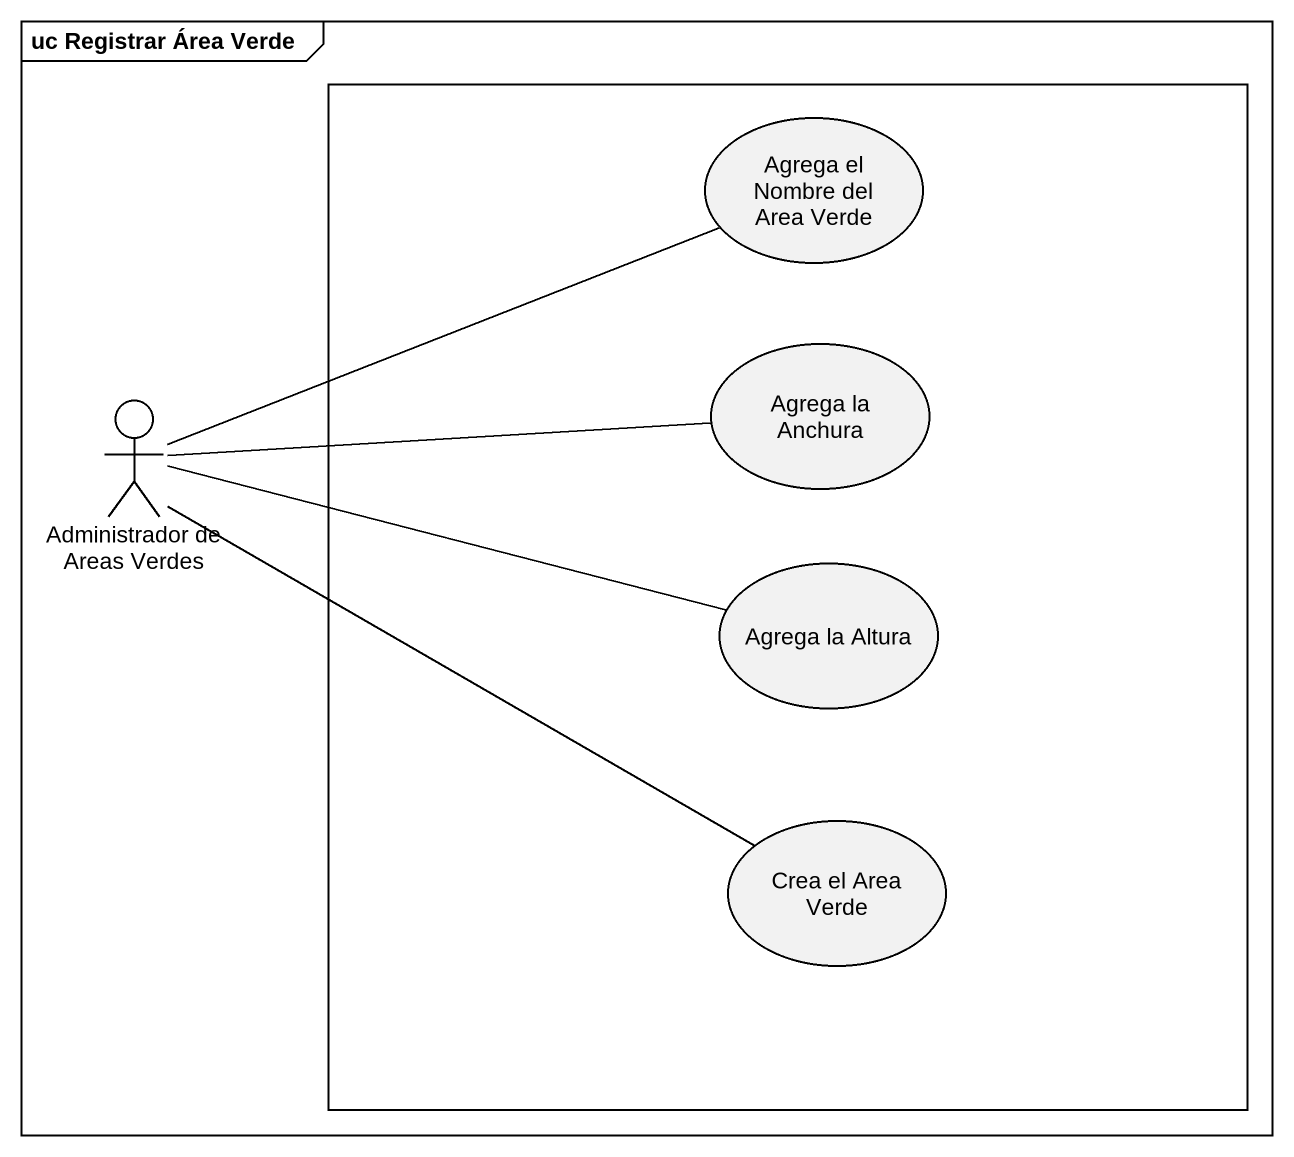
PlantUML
@startuml
mainframe uc Registrar Área Verde
rectangle " " as rectangle1 {
  usecase "Agrega el Nombre del Area Verde" as Agrega_el_Nombre_del_Area
  usecase "Agrega la Anchura" as Agrega_la_Anchura
  usecase "Agrega la Altura" as Agrega_la_Altura
  usecase "Crea el Area Verde" as Crea_el_Area_Verde
}
actor "Administrador de Areas Verdes" as Administrador_de_Areas
Administrador_de_Areas -right- Agrega_el_Nombre_del_Area
Administrador_de_Areas -right- Agrega_la_Anchura
Administrador_de_Areas -right- Agrega_la_Altura
Administrador_de_Areas -right- Crea_el_Area_Verde
@enduml
